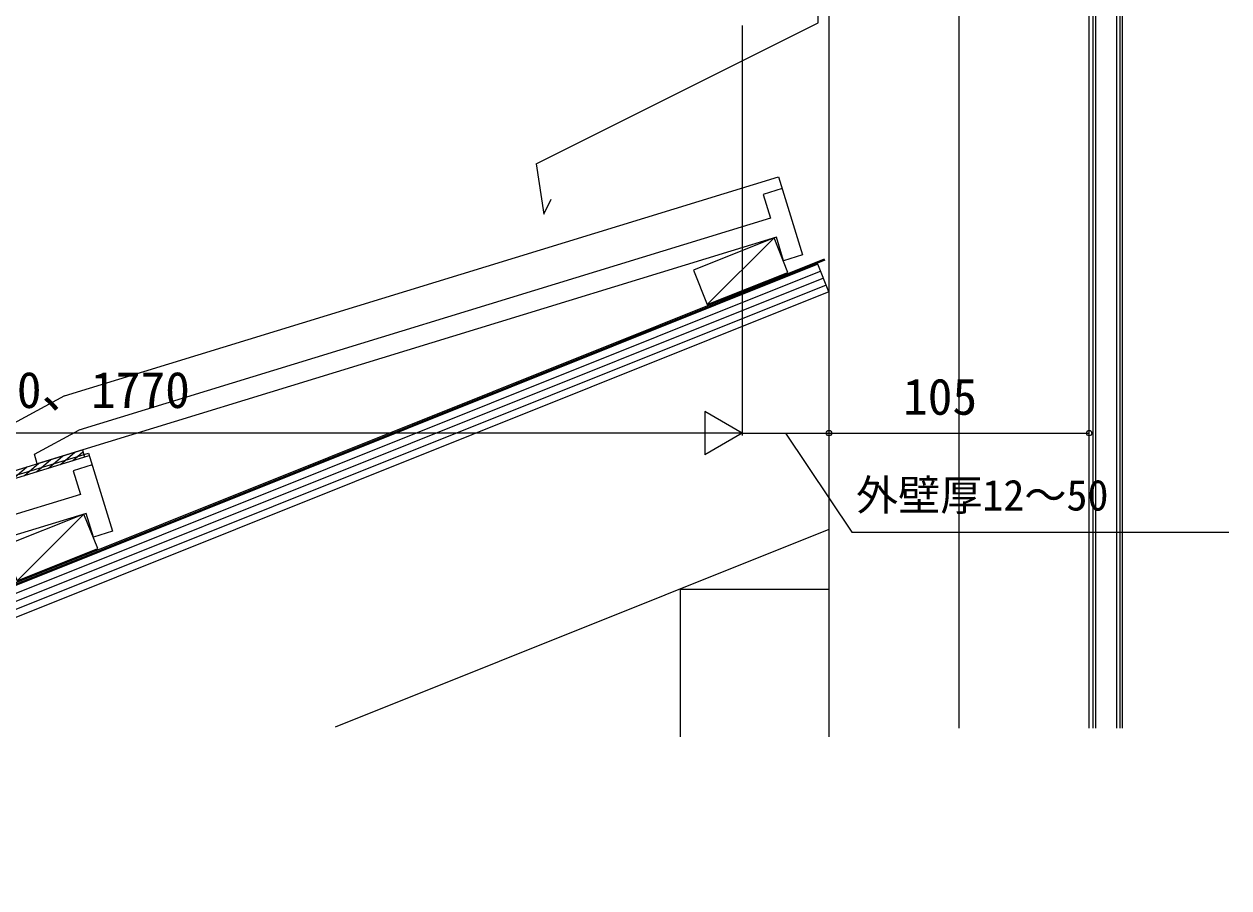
# Model space of a CAD drawing. Units: millimetres, scale not verified. Extents: x -875 to 875, y -1304 to 1296.
# Drawn here: x 26.1 to 512.4, y -47.4 to 301.1 of the extents above; entities that cross this region are included whole.
import ezdxf
from ezdxf.enums import TextEntityAlignment as Align

# ---------------------------------------------------------------- set-up
doc = ezdxf.new("R2010")
doc.units = ezdxf.units.MM
doc.header["$LTSCALE"] = 8
for name, color, linetype in [('0-4_YKK_12', 2, 'Continuous'), ('0-6_YKK_D', 6, 'Continuous'), ('0-8_YSS_K', 3, 'Continuous')]:
    doc.layers.add(name, color=color, linetype=linetype)
doc.styles.add('ＭＳ ゴシック', font='')
doc.styles.get('ＭＳ ゴシック').set_extended_font_data('MS Gothic')

msp = doc.modelspace()

# ---------------------------------------------------------------- linework, layer by layer
at = {"layer": '0-4_YKK_12'}
msp.add_line((403.5, 17.1), (403.5, 994.9), dxfattribs=at)
at = {"layer": '0-6_YKK_D'}
for p, q in [((316, 300.6), (316, 135.1)), ((316, 300.6), (316, 135.1)), ((316, 136.1), (300.845, 144.85)), ((300.845, 144.85), (300.845, 127.35)), ((298.5, 136.1), (-266.5, 136.1)), ((316, 136.1), (285.689, 136.1)), ((316, 136.1), (300.845, 127.35)), ((316, 136.1), (351, 136.1)), ((351, 136.1), (456, 136.1)), ((351, 135.228), (351, 135.1)), ((351, 135.228), (351, 135.1))]:
    msp.add_line(p, q, dxfattribs=at)
msp.add_lwpolyline([(333.5, 136.1), (360.17, 96.1), (512.409, 96.1)], dxfattribs=at)
for centre in [(351, 136.1), (351, 136.1), (456, 136.1)]:
    msp.add_circle(centre, 1.075, dxfattribs=at)
at = {"layer": '0-8_YSS_K'}
for p, q in [((456, 17.1), (456, 600.1)), ((456, 17.1), (456, 600.1)), ((457.5, 600.1), (457.5, 17.1)), ((458.5, 600.1), (458.5, 17.1)), ((467, 600.1), (467, 17.1)), ((468.5, 17.1), (468.5, 600.1)), ((469.5, 17.1), (469.5, 600.1)), ((351, 574.3), (351, 13.6)), ((42.425, 151.155), (330.673, 239.509)), ((330.673, 239.509), (340.344, 207.958)), ((327.42, 222.823), (48.241, 137.249)), ((329.765, 215.175), (31.464, 123.739)), ((328.808, 214.881), (301.884, 187.954)), ((332.695, 205.614), (329.765, 215.175)), ((349.088, 206.3), (-278.919, -44.949)), ((349.274, 205.836), (-277.805, -45.042)), ((340.344, 207.958), (332.695, 205.614)), ((346.543, 204.205), (-276.691, -45.134)), ((347.657, 201.42), (-270.006, -45.691)), ((351, 193.064), (346.543, 204.205)), ((348.771, 198.634), (-263.321, -46.248)), ((349.886, 195.849), (-256.636, -46.804)), ((351, 193.064), (-249.951, -47.361)), ((42.425, 151.155), (1.544, 129.096)), ((30.291, 127.563), (48.241, 137.249)), ((-236.111, 39.72), (52.137, 128.074)), ((14.142, 115.292), (52.455, 127.036)), ((31.464, 123.739), (30.291, 127.563)), ((35.98, 121.986), (41.794, 126.905)), ((40.835, 123.474), (46.648, 128.393)), ((45.689, 124.962), (49.906, 128.53)), ((52.137, 128.074), (61.808, 96.523)), ((21.418, 117.522), (27.231, 122.442)), ((26.272, 119.01), (32.085, 123.93)), ((31.126, 120.498), (36.94, 125.418)), ((48.884, 111.388), (-230.295, 25.814)), ((51.229, 103.74), (-247.072, 12.304)), ((50.272, 103.446), (23.348, 76.519)), ((54.159, 94.179), (51.229, 103.74)), ((61.808, 96.523), (54.159, 94.179)), ((351, 97.205), (151.687, 17.465)), ((291, 73.21), (351, 73.21)), ((291, 73.21), (291, 13.6))]:
    msp.add_line(p, q, dxfattribs=at)
for points in [[(232.867, 244.731), (342.587, 299.591), (346.606, 301.6), (346.606, 421.6)], [(232.867, 244.731), (235.882, 224.384), (238.896, 230.413)], [(332.138, 234.729), (324.49, 232.384), (327.42, 222.823)], [(13.263, 118.16), (49.664, 129.318), (50.543, 126.45)], [(53.602, 123.294), (45.954, 120.949), (48.884, 111.388)]]:
    msp.add_lwpolyline(points, dxfattribs=at)
for points in [[(334.38, 200.955), (328.808, 214.881), (296.312, 201.881), (301.884, 187.954)], [(55.844, 89.52), (50.272, 103.446), (17.776, 90.446), (23.348, 76.519)]]:
    msp.add_lwpolyline(points, close=True, dxfattribs=at)

# ---------------------------------------------------------------- texts
at = {"layer": '0-6_YKK_D', "style": 'ＭＳ ゴシック'}
for s, height, p in [('D＝870、1170、1470、1770', 14.66, (-146.5, 141.827)), ('105', 14.66, (380.886, 139.1)), ('外壁厚12～50', 12.46, (361.915, 101.128))]:
    msp.add_text(s, height=height, dxfattribs=at).set_placement(p, align=Align.BOTTOM_LEFT)

doc.saveas('drawing.dxf')
